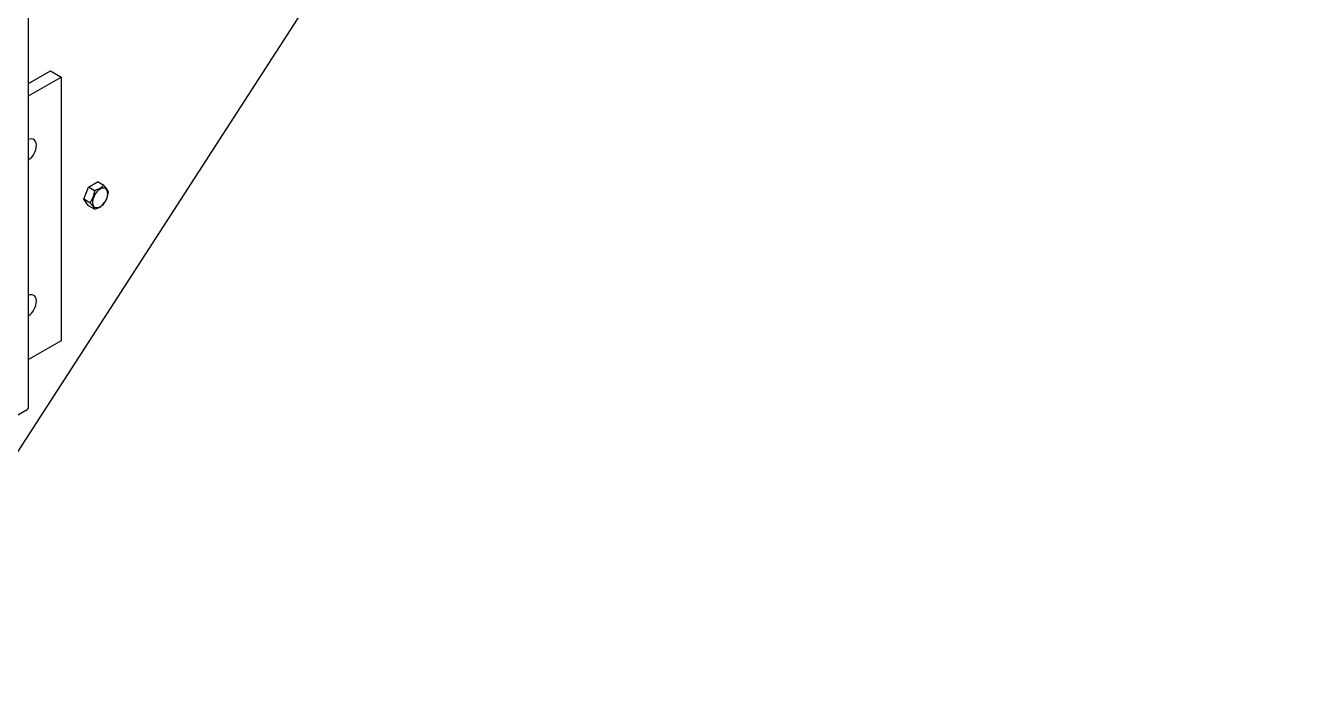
# Model space of a CAD drawing. Header units: millimetres. Extents: x 1293 to 41893, y 1011 to 26911.
# Drawn here: x 35382 to 36194, y 7760 to 8177 of the extents above; entities that cross this region are included whole.
import ezdxf

# ---------------------------------------------------------------- set-up
doc = ezdxf.new("R2010")
doc.units = ezdxf.units.MM
doc.header["$LTSCALE"] = 50
doc.layers.add('PASILLOS', color=2, linetype='Continuous')

msp = doc.modelspace()

# ---------------------------------------------------------------- linework, layer by layer
at = {"layer": 'PASILLOS', "linetype": 'Continuous', "lineweight": 25}
for p, q in [((37175.4683848, 10690.8903859), (35279.9773712, 7759.9893105)), ((35383.2922084, 7937.1577537), (35383.2922084, 8881.9106983)), ((35383.2922084, 8140.5026051), (35397.0425744, 8148.4405224)), ((35383.2922084, 8132.7263178), (35403.7777665, 8144.5523788)), ((35397.0425744, 8148.4405224), (35403.7777665, 8144.5523788)), ((35403.7777665, 8144.5523788), (35403.7777665, 7978.6312858)), ((35420.854787, 8075.2611474), (35426.6876345, 8078.6283785)), ((35430.5763312, 8076.3834817), (35426.6876345, 8078.6283785)), ((35417.9383633, 8067.7443683), (35420.854787, 8075.2611474)), ((35424.7434837, 8073.0162505), (35420.854787, 8075.2611474)), ((35421.82706, 8065.4994715), (35417.9383633, 8067.7443683)), ((35420.854787, 8063.5948205), (35417.9383633, 8067.7443683)), ((35424.7434837, 8061.3499237), (35420.854787, 8063.5948205)), ((35403.7777665, 7978.6312858), (35383.2922084, 7966.8052248)), ((35381.5067314, 7934.6693418), (35363.1870089, 7924.0935911))]:
    msp.add_line(p, q, dxfattribs=at)
at = {"layer": 'PASILLOS', "linetype": 'Continuous', "lineweight": 25, "flags": 128}
for points in [[(35388.1772232, 8101.578279), (35388.0460023, 8102.8958132), (35387.6584754, 8104.0002365), (35387.0327629, 8104.8399074), (35386.1981223, 8105.3755638), (35385.1935805, 8105.5821589), (35384.0661087, 8105.4500327), (35383.2922084, 8105.1848149)], [(35428.2613388, 8074.0521328), (35427.1564264, 8073.2651477), (35426.1110801, 8072.2223237), (35425.1816549, 8070.9798798), (35424.4182561, 8069.6047963), (35423.862039, 8068.1712044), (35423.5429892, 8066.7563895), (35423.4783069, 8065.4366244), (35423.6714791, 8064.2830583), (35424.1120918, 8063.3578799), (35424.7763915, 8062.7109661), (35425.6285656, 8062.377192), (35426.6226732, 8062.3745516), (35427.7051217, 8062.7031871), (35428.817556, 8063.3453817), (35429.9000045, 8064.2665146), (35430.894112, 8065.4169273), (35431.7462861, 8066.7346006), (35432.4105858, 8068.1484985), (35432.8511985, 8069.5823975), (35433.0443707, 8070.9589955), (35432.9796884, 8072.2040799), (35432.6606387, 8073.2505279), (35432.1044215, 8074.0419251), (35431.3410228, 8074.5356072), (35430.4115975, 8074.7049596), (35429.3662512, 8074.5408524), (35428.2613388, 8074.0521328)], [(35388.1772232, 8003.5933816), (35388.0460023, 8004.9109158), (35387.6584754, 8006.0153391), (35387.0327629, 8006.85501), (35386.1981223, 8007.3906663), (35385.1935805, 8007.5972615), (35384.0661087, 8007.4651353), (35383.2922084, 8007.1999175)]]:
    msp.add_lwpolyline(points, dxfattribs=at)
at = {"layer": 'PASILLOS', "linetype": 'Continuous', "lineweight": 25}
for centre, radius, start, end in [((35375.9321661, 8102.1336471), 12.2576448, 306.9017796426, 357.4031599633), ((35375.9321661, 8004.1487497), 12.2576448, 306.9017796426, 357.4031599633), ((35380.2414222, 7937.461983), 3.0659178, 294.3746582936, 354.3052007491)]:
    msp.add_arc(centre, radius, start, end, dxfattribs=at)
for points, knots in [([(35430.5763312, 8076.3834817), (35430.3941577, 8076.1996074), (35429.8664886, 8075.6670121), (35428.8195033, 8074.8350896), (35427.0966743, 8073.8383511), (35425.6139633, 8073.3203575), (35424.7434837, 8073.0162505)], [0, 0, 0, 0, 0.1315464599, 0.3810267709, 0.6366091688, 1, 1, 1, 1]), ([(35433.4927549, 8072.2339339), (35433.369086, 8072.519224), (35433.1190665, 8073.0959905), (35432.2715638, 8074.4244945), (35431.2327521, 8075.6249308), (35430.5763312, 8076.3834817)], [0, 0, 0, 0, 0.2648633469, 0.5354700776, 1, 1, 1, 1]), ([(35424.7434837, 8073.0162505), (35424.6198148, 8072.2895912), (35424.3697953, 8070.8205153), (35423.5222926, 8068.1785217), (35422.483481, 8066.5368422), (35421.82706, 8065.4994715)], [0, 0, 0, 0, 0.2648633469, 0.5354700776, 1, 1, 1, 1]), ([(35430.5763312, 8064.7171549), (35430.9586096, 8065.2945221), (35431.7314559, 8066.4617765), (35432.8690945, 8068.9362782), (35433.2512637, 8070.9570293), (35433.4927549, 8072.2339339)], [0, 0, 0, 0, 0.2648633469, 0.5354700776, 1, 1, 1, 1]), ([(35421.82706, 8065.4994715), (35422.2093384, 8065.0648893), (35422.9821847, 8064.1863013), (35424.1198233, 8062.6903054), (35424.5019925, 8061.8689407), (35424.7434837, 8061.3499237)], [0, 0, 0, 0, 0.2648633469, 0.5354700776, 1, 1, 1, 1]), ([(35424.7434837, 8061.3499237), (35425.6139781, 8061.6540244), (35427.081364, 8062.1666448), (35428.8077584, 8063.1606536), (35429.8576175, 8063.9917358), (35430.3941599, 8064.533284), (35430.5763312, 8064.7171549)], [0, 0, 0, 0, 0.3633893563, 0.612562675, 0.868454074, 1, 1, 1, 1])]:
    msp.add_open_spline(points, degree=3, knots=knots, dxfattribs=at)

doc.saveas('drawing.dxf')
